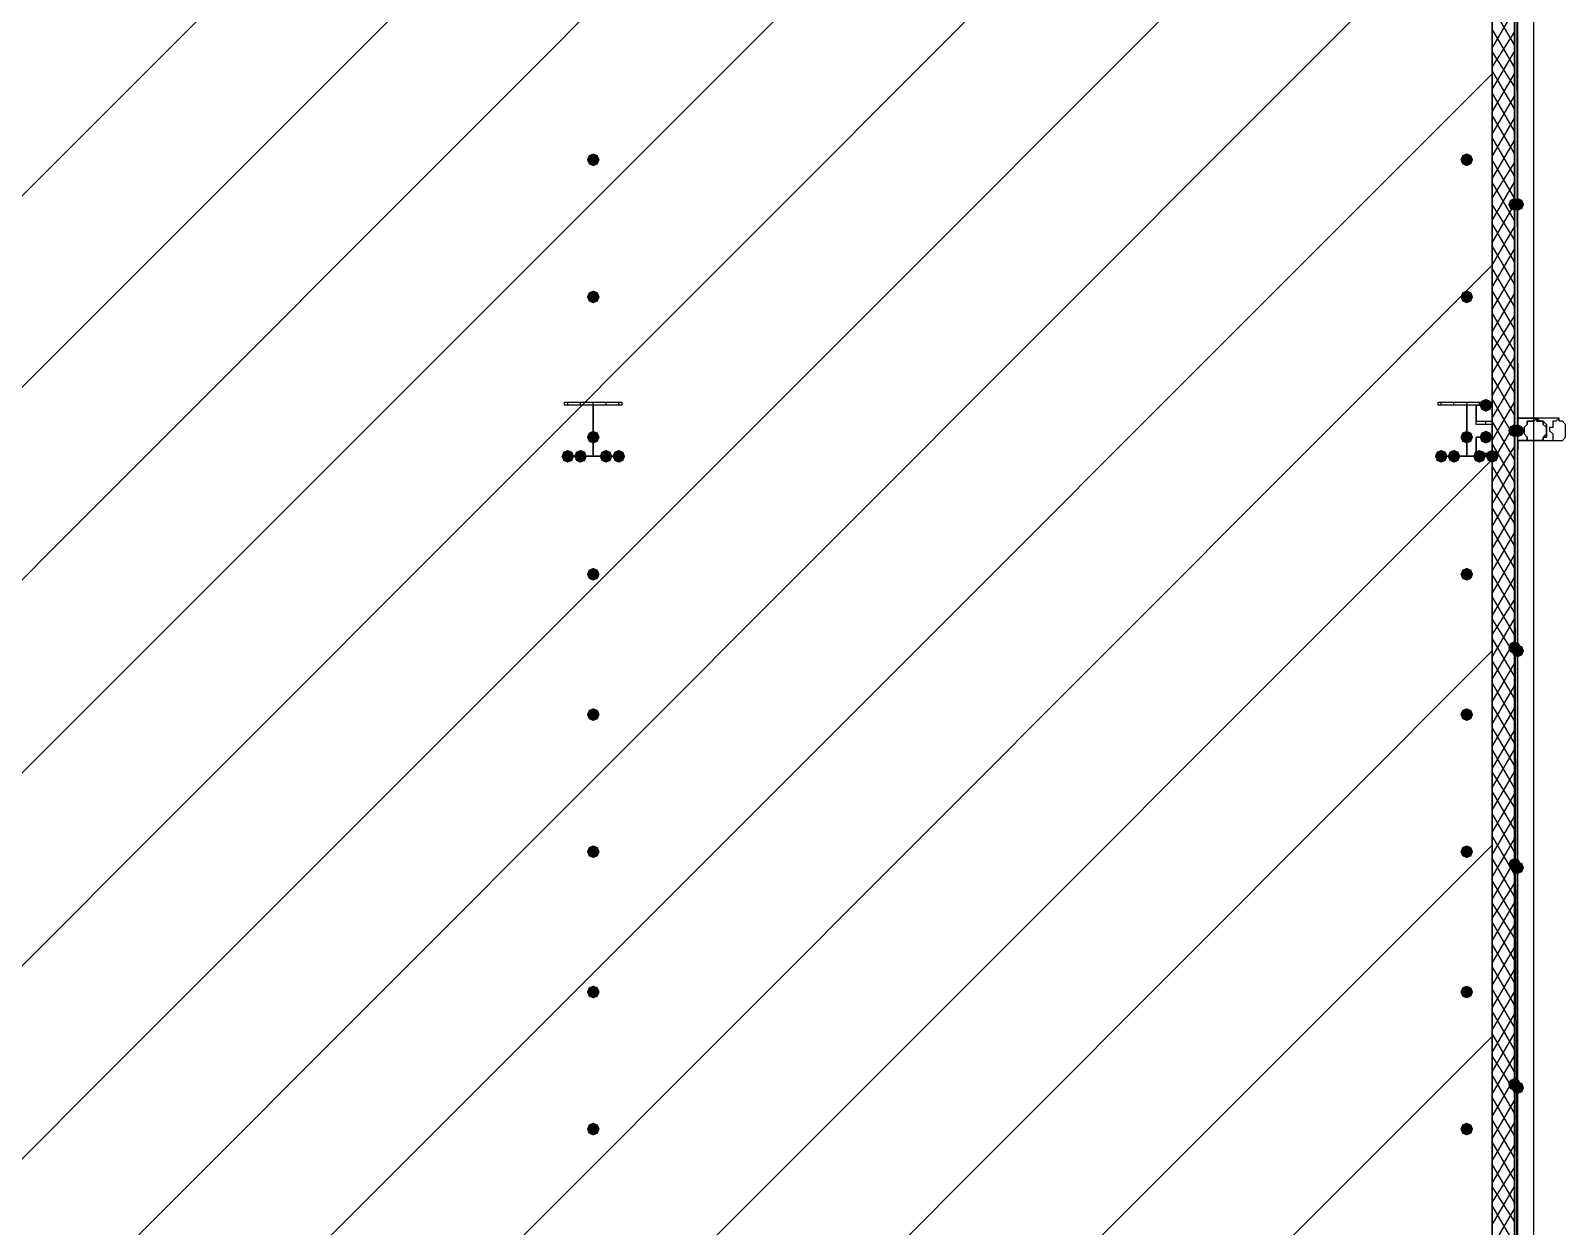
# Model space of a CAD drawing. Header units: millimetres. Extents: x 0 to 420, y 0 to 297.
# Drawn here: x 371.03 to 391.37, y 206.78 to 222.65 of the extents above; entities that cross this region are included whole.
import ezdxf

# ---------------------------------------------------------------- set-up
doc = ezdxf.new("R2010")
doc.units = ezdxf.units.MM
doc.layers.get('0').update_dxf_attribs({"linetype": 'CONTINUOUS'})

msp = doc.modelspace()

# ---------------------------------------------------------------- hatches: boundary and pattern name
at = {"true_color": 0x000007}
h = msp.add_hatch(color=0, dxfattribs=at)
h.paths.add_polyline_path([(390.779, 235.373333), (390.736667, 235.373333), (390.779, 217.339333)], flags=0)
h.paths.add_polyline_path([(390.736667, 235.373333), (390.779, 217.339333), (390.736667, 217.339333)], flags=0)
for points in [[(378.587, 220.937667), (378.562129, 220.877871), (378.502333, 220.853), (378.442538, 220.877871), (378.417667, 220.937667), (378.442537, 220.997462), (378.502333, 221.022333), (378.562129, 220.997463)], [(390.186333, 220.937667), (390.161462, 220.877871), (390.101667, 220.853), (390.041871, 220.877871), (390.017, 220.937667), (390.041871, 220.997462), (390.101667, 221.022333), (390.161462, 220.997463)], [(378.587, 219.117333), (378.562129, 219.057537), (378.502333, 219.032667), (378.442538, 219.057537), (378.417667, 219.117333), (378.442537, 219.177129), (378.502333, 219.202), (378.562129, 219.177129)], [(390.186333, 219.117333), (390.161462, 219.057537), (390.101667, 219.032667), (390.041871, 219.057537), (390.017, 219.117333), (390.041871, 219.177129), (390.101667, 219.202), (390.161462, 219.177129)], [(390.440333, 217.678), (390.415462, 217.618204), (390.355667, 217.593333), (390.295871, 217.618204), (390.271, 217.678), (390.295871, 217.737796), (390.355667, 217.762667), (390.415462, 217.737796)], [(378.587, 217.254667), (378.562129, 217.194871), (378.502333, 217.17), (378.442538, 217.194871), (378.417667, 217.254667), (378.442537, 217.314462), (378.502333, 217.339333), (378.562129, 217.314463)], [(390.186333, 217.254667), (390.161462, 217.194871), (390.101667, 217.17), (390.041871, 217.194871), (390.017, 217.254667), (390.041871, 217.314462), (390.101667, 217.339333), (390.161462, 217.314463)], [(390.440333, 217.254667), (390.415462, 217.194871), (390.355667, 217.17), (390.295871, 217.194871), (390.271, 217.254667), (390.295871, 217.314462), (390.355667, 217.339333), (390.415462, 217.314463)], [(378.248333, 217.000667), (378.223462, 216.940871), (378.163667, 216.916), (378.103871, 216.940871), (378.079, 217.000667), (378.103871, 217.060462), (378.163667, 217.085333), (378.223462, 217.060463)], [(378.417667, 217.000667), (378.392796, 216.940871), (378.333, 216.916), (378.273204, 216.940871), (378.248333, 217.000667), (378.273204, 217.060462), (378.333, 217.085333), (378.392796, 217.060463)], [(378.756333, 217.000667), (378.731462, 216.940871), (378.671667, 216.916), (378.611871, 216.940871), (378.587, 217.000667), (378.611871, 217.060462), (378.671667, 217.085333), (378.731462, 217.060463)], [(378.925667, 217.000667), (378.900796, 216.940871), (378.841, 216.916), (378.781204, 216.940871), (378.756333, 217.000667), (378.781204, 217.060462), (378.841, 217.085333), (378.900796, 217.060463)], [(389.847667, 217.000667), (389.822796, 216.940871), (389.763, 216.916), (389.703204, 216.940871), (389.678333, 217.000667), (389.703204, 217.060462), (389.763, 217.085333), (389.822796, 217.060463)], [(390.017, 217.000667), (389.992129, 216.940871), (389.932333, 216.916), (389.872538, 216.940871), (389.847667, 217.000667), (389.872537, 217.060462), (389.932333, 217.085333), (389.992129, 217.060463)], [(390.355667, 217.000667), (390.330796, 216.940871), (390.271, 216.916), (390.211204, 216.940871), (390.186333, 217.000667), (390.211204, 217.060462), (390.271, 217.085333), (390.330796, 217.060463)], [(390.525, 217.000667), (390.500129, 216.940871), (390.440333, 216.916), (390.380538, 216.940871), (390.355667, 217.000667), (390.380537, 217.060462), (390.440333, 217.085333), (390.500129, 217.060463)], [(378.587, 215.434333), (378.562129, 215.374537), (378.502333, 215.349667), (378.442538, 215.374537), (378.417667, 215.434333), (378.442537, 215.494129), (378.502333, 215.519), (378.562129, 215.494129)], [(390.186333, 215.434333), (390.161462, 215.374537), (390.101667, 215.349667), (390.041871, 215.374537), (390.017, 215.434333), (390.041871, 215.494129), (390.101667, 215.519), (390.161462, 215.494129)], [(378.587, 213.571667), (378.562129, 213.511871), (378.502333, 213.487), (378.442538, 213.511871), (378.417667, 213.571667), (378.442537, 213.631462), (378.502333, 213.656333), (378.562129, 213.631463)], [(390.186333, 213.571667), (390.161462, 213.511871), (390.101667, 213.487), (390.041871, 213.511871), (390.017, 213.571667), (390.041871, 213.631462), (390.101667, 213.656333), (390.161462, 213.631463)], [(378.587, 211.751333), (378.562129, 211.691537), (378.502333, 211.666667), (378.442538, 211.691537), (378.417667, 211.751333), (378.442537, 211.811129), (378.502333, 211.836), (378.562129, 211.811129)], [(390.186333, 211.751333), (390.161462, 211.691537), (390.101667, 211.666667), (390.041871, 211.691537), (390.017, 211.751333), (390.041871, 211.811129), (390.101667, 211.836), (390.161462, 211.811129)], [(378.587, 209.888667), (378.562129, 209.828871), (378.502333, 209.804), (378.442538, 209.828871), (378.417667, 209.888667), (378.442537, 209.948462), (378.502333, 209.973333), (378.562129, 209.948463)], [(390.186333, 209.888667), (390.161462, 209.828871), (390.101667, 209.804), (390.041871, 209.828871), (390.017, 209.888667), (390.041871, 209.948462), (390.101667, 209.973333), (390.161462, 209.948463)], [(378.587, 208.068333), (378.562129, 208.008537), (378.502333, 207.983667), (378.442538, 208.008537), (378.417667, 208.068333), (378.442537, 208.128129), (378.502333, 208.153), (378.562129, 208.128129)], [(390.186333, 208.068333), (390.161462, 208.008537), (390.101667, 207.983667), (390.041871, 208.008537), (390.017, 208.068333), (390.041871, 208.128129), (390.101667, 208.153), (390.161462, 208.128129)]]:
    msp.add_hatch(color=0, dxfattribs=at).paths.add_polyline_path(points, flags=0)
at = {"true_color": 0x0000fe}
for points in [[(390.821333, 220.345), (390.796462, 220.285204), (390.736667, 220.260333), (390.676871, 220.285204), (390.652, 220.345), (390.676871, 220.404796), (390.736667, 220.429667), (390.796462, 220.404796)], [(390.863667, 220.345), (390.838796, 220.285204), (390.779, 220.260333), (390.719204, 220.285204), (390.694333, 220.345), (390.719204, 220.404796), (390.779, 220.429667), (390.838796, 220.404796)], [(390.821333, 217.339333), (390.796462, 217.279538), (390.736667, 217.254667), (390.676871, 217.279538), (390.652, 217.339333), (390.676871, 217.399129), (390.736667, 217.424), (390.796462, 217.399129)], [(390.863667, 217.339333), (390.838796, 217.279538), (390.779, 217.254667), (390.719204, 217.279538), (390.694333, 217.339333), (390.719204, 217.399129), (390.779, 217.424), (390.838796, 217.399129)], [(390.821333, 214.460667), (390.796462, 214.400871), (390.736667, 214.376), (390.676871, 214.400871), (390.652, 214.460667), (390.676871, 214.520462), (390.736667, 214.545333), (390.796462, 214.520463)], [(390.863667, 214.418333), (390.838796, 214.358537), (390.779, 214.333667), (390.719204, 214.358537), (390.694333, 214.418333), (390.719204, 214.478129), (390.779, 214.503), (390.838796, 214.478129)], [(390.821333, 211.582), (390.796462, 211.522204), (390.736667, 211.497333), (390.676871, 211.522204), (390.652, 211.582), (390.676871, 211.641796), (390.736667, 211.666667), (390.796462, 211.641796)], [(390.863667, 211.539667), (390.838796, 211.479871), (390.779, 211.455), (390.719204, 211.479871), (390.694333, 211.539667), (390.719204, 211.599462), (390.779, 211.624333), (390.838796, 211.599463)], [(390.821333, 208.661), (390.796462, 208.601204), (390.736667, 208.576333), (390.676871, 208.601204), (390.652, 208.661), (390.676871, 208.720796), (390.736667, 208.745667), (390.796462, 208.720796)], [(390.863667, 208.618667), (390.838796, 208.558871), (390.779, 208.534), (390.719204, 208.558871), (390.694333, 208.618667), (390.719204, 208.678462), (390.779, 208.703333), (390.838796, 208.678463)]]:
    msp.add_hatch(color=0, dxfattribs=at).paths.add_polyline_path(points, flags=0)
at = {"true_color": 0x000007}
h = msp.add_hatch(color=0, dxfattribs=at)
h.paths.add_polyline_path([(390.779, 217.339333), (390.736667, 217.339333), (390.779, 199.940333)], flags=0)
h.paths.add_polyline_path([(390.736667, 217.339333), (390.779, 199.940333), (390.736667, 199.940333)], flags=0)

# ---------------------------------------------------------------- linework, layer by layer
at = {"color": 0, "true_color": 0x000007}
for points in [[(105.156, 117.940667), (390.990667, 117.940667), (390.990667, 235.627333), (105.156, 235.627333)], [(390.779, 235.373333), (390.736667, 235.373333), (390.779, 217.339333)], [(390.736667, 235.373333), (390.779, 217.339333), (390.736667, 217.339333)], [(361.272667, 235.077), (361.272667, 200.617667), (390.440333, 200.617667), (390.440333, 229.023333), (373.634, 229.023333), (373.634, 235.077)], [(378.883333, 217.000667), (378.121333, 217.000667), (378.502333, 217.000667), (378.502333, 217.678), (378.121333, 217.678), (378.121333, 217.720333), (378.883333, 217.720333), (378.883333, 217.678), (378.502333, 217.678), (378.502333, 217.000667)], [(390.440333, 217.000667), (389.720667, 217.000667), (390.101667, 217.000667), (390.101667, 217.678), (389.720667, 217.678), (389.720667, 217.720333), (390.440333, 217.720333), (390.440333, 217.678), (390.101667, 217.678), (390.101667, 217.000667)], [(390.440333, 217.424), (390.228667, 217.424), (390.228667, 217.678), (390.440333, 217.678)], [(390.440333, 217.466333), (390.440333, 217.678), (390.228667, 217.678), (390.228667, 217.466333)], [(390.779, 217.085333), (390.779, 217.212333), (391.033, 217.212333), (391.075333, 217.212333), (391.117667, 217.212333), (391.117667, 217.254667), (391.16, 217.254667), (391.16, 217.297), (391.16, 217.339333), (391.16, 217.381667), (391.16, 217.424), (391.117667, 217.466333), (391.075333, 217.466333), (391.033, 217.508667), (390.779, 217.508667), (390.779, 217.593333), (390.779, 217.508667), (391.033, 217.508667), (391.033, 217.466333), (391.075333, 217.466333), (391.117667, 217.466333), (391.117667, 217.424), (391.16, 217.381667), (391.16, 217.339333), (391.16, 217.297), (391.117667, 217.254667), (391.117667, 217.212333), (391.075333, 217.212333), (391.033, 217.212333), (390.779, 217.212333), (390.779, 217.085333), (390.779, 217.212333), (391.033, 217.212333), (391.075333, 217.212333), (391.117667, 217.212333), (391.117667, 217.254667), (391.16, 217.254667), (391.16, 217.297), (391.16, 217.339333), (391.16, 217.381667), (391.16, 217.424), (391.117667, 217.466333), (391.075333, 217.466333), (391.033, 217.508667), (390.779, 217.508667), (390.779, 217.593333), (390.779, 217.508667), (391.033, 217.508667), (391.033, 217.466333), (391.075333, 217.466333), (391.117667, 217.466333), (391.117667, 217.424), (391.16, 217.381667), (391.16, 217.339333), (391.16, 217.297), (391.117667, 217.254667), (391.117667, 217.212333), (391.075333, 217.212333), (391.033, 217.212333), (390.779, 217.212333), (390.779, 217.085333), (390.779, 217.212333), (391.033, 217.212333), (391.075333, 217.212333), (391.117667, 217.212333), (391.117667, 217.254667), (391.16, 217.297), (391.16, 217.339333), (391.16, 217.381667), (391.117667, 217.424), (391.117667, 217.466333), (391.075333, 217.466333), (391.033, 217.466333), (391.033, 217.508667), (390.779, 217.508667), (390.779, 217.593333), (390.779, 217.508667), (391.033, 217.508667), (391.075333, 217.466333), (391.117667, 217.466333), (391.16, 217.424), (391.16, 217.381667), (391.16, 217.339333), (391.16, 217.297), (391.16, 217.254667), (391.117667, 217.254667), (391.117667, 217.212333), (391.075333, 217.212333), (391.033, 217.212333), (390.779, 217.212333)], [(391.033, 217.212333), (390.990667, 217.212333), (390.948333, 217.212333), (390.906, 217.212333), (390.906, 217.254667), (390.863667, 217.297), (390.863667, 217.339333), (390.863667, 217.381667), (390.906, 217.424), (390.906, 217.466333), (390.948333, 217.466333), (390.990667, 217.466333), (391.033, 217.508667), (391.033, 217.466333), (391.075333, 217.466333), (391.117667, 217.466333), (391.117667, 217.424), (391.16, 217.381667), (391.16, 217.339333), (391.16, 217.297), (391.117667, 217.254667), (391.117667, 217.212333), (391.075333, 217.212333), (391.033, 217.212333), (391.075333, 217.212333), (391.117667, 217.212333), (391.117667, 217.254667), (391.16, 217.297), (391.16, 217.339333), (391.16, 217.381667), (391.117667, 217.424), (391.117667, 217.466333), (391.075333, 217.466333), (391.033, 217.466333), (391.033, 217.508667), (390.990667, 217.466333), (390.948333, 217.466333), (390.906, 217.466333), (390.906, 217.424), (390.863667, 217.381667), (390.863667, 217.339333), (390.863667, 217.297), (390.906, 217.254667), (390.906, 217.212333), (390.948333, 217.212333), (390.990667, 217.212333)], [(391.033, 217.508667), (390.990667, 217.466333), (390.948333, 217.466333), (390.906, 217.466333), (390.906, 217.424), (390.863667, 217.381667), (390.863667, 217.339333), (390.863667, 217.297), (390.906, 217.254667), (390.906, 217.212333), (390.948333, 217.212333), (390.990667, 217.212333), (391.033, 217.212333), (391.075333, 217.212333), (391.117667, 217.212333), (391.117667, 217.254667), (391.16, 217.297), (391.16, 217.339333), (391.16, 217.381667), (391.117667, 217.424), (391.117667, 217.466333), (391.075333, 217.466333), (391.033, 217.466333)], [(391.329333, 217.212333), (391.371667, 217.212333), (391.414, 217.254667), (391.414, 217.297), (391.414, 217.339333), (391.414, 217.381667), (391.414, 217.424), (391.371667, 217.466333), (391.329333, 217.466333), (391.329333, 217.508667), (391.287, 217.466333), (391.244667, 217.466333), (391.244667, 217.424), (391.244667, 217.381667), (391.202333, 217.381667), (391.202333, 217.339333), (391.244667, 217.297), (391.244667, 217.254667), (391.244667, 217.212333), (391.287, 217.212333)], [(390.440333, 217.000667), (390.228667, 217.000667), (390.228667, 217.254667), (390.440333, 217.254667)], [(390.440333, 217.043), (390.440333, 217.254667), (390.228667, 217.254667), (390.228667, 217.043)], [(390.779, 217.339333), (390.736667, 217.339333), (390.779, 199.940333)], [(390.736667, 217.339333), (390.779, 199.940333), (390.736667, 199.940333)], [(390.736667, 217.339333), (390.736667, 199.940333), (390.779, 199.940333), (390.779, 217.339333)], [(390.736667, 217.339333), (390.736667, 199.940333), (390.779, 199.940333), (390.779, 217.339333)]]:
    msp.add_lwpolyline(points, close=True, dxfattribs=at)
for points in [[(390.736667, 217.339333), (390.736667, 235.373333), (390.779, 217.339333), (390.779, 235.373333)], [(390.736667, 235.373333), (390.736667, 217.339333), (390.779, 217.339333)], [(390.736667, 235.373333), (390.736667, 217.339333), (390.779, 217.339333)], [(390.736667, 180.086), (390.736667, 235.373333)], [(390.779, 217.339333), (390.779, 235.373333)], [(390.779, 217.339333), (390.779, 235.373333)], [(390.440333, 229.023333), (390.440333, 200.617667)], [(390.736667, 222.461667), (390.440333, 222.969667)], [(390.440333, 222.419333), (390.736667, 222.927333)], [(390.736667, 222.165333), (390.440333, 222.673333)], [(390.440333, 222.165333), (390.736667, 222.631)], [(390.440333, 221.869), (390.736667, 222.377)], [(390.736667, 221.911333), (390.440333, 222.377)], [(390.736667, 221.615), (390.440333, 222.123)], [(390.440333, 221.572667), (390.736667, 222.080667)], [(390.736667, 221.318667), (390.440333, 221.826667)], [(390.440333, 221.276333), (390.736667, 221.784333)], [(390.736667, 221.022333), (390.440333, 221.530333)], [(390.440333, 220.98), (390.736667, 221.488)], [(390.736667, 220.726), (390.440333, 221.234)], [(390.440333, 220.683667), (390.736667, 221.191667)], [(390.736667, 220.429667), (390.440333, 220.937667)], [(390.440333, 220.429667), (390.736667, 220.895333)], [(390.440333, 220.133333), (390.736667, 220.641333)], [(390.736667, 220.133333), (390.440333, 220.641333)], [(390.440333, 219.837), (390.736667, 220.345)], [(390.736667, 219.879333), (390.440333, 220.345)], [(390.736667, 219.583), (390.440333, 220.091)], [(390.440333, 219.540667), (390.736667, 220.048667)], [(390.736667, 219.286667), (390.440333, 219.794667)], [(390.440333, 219.244333), (390.736667, 219.752333)], [(390.736667, 218.990333), (390.440333, 219.498333)], [(390.440333, 218.948), (390.736667, 219.456)], [(390.736667, 218.694), (390.440333, 219.202)], [(390.440333, 218.651667), (390.736667, 219.159667)], [(390.736667, 218.397667), (390.440333, 218.905667)], [(390.440333, 218.397667), (390.736667, 218.863333)], [(390.440333, 218.101333), (390.736667, 218.609333)], [(390.736667, 218.143667), (390.440333, 218.609333)], [(390.736667, 217.847333), (390.440333, 218.355333)], [(390.440333, 217.805), (390.736667, 218.313)], [(390.736667, 217.551), (390.440333, 218.059)], [(390.440333, 217.508667), (390.736667, 218.016667)], [(378.163667, 217.678), (378.163667, 217.720333)], [(378.333, 217.678), (378.333, 217.720333)], [(378.502333, 217.000667), (378.502333, 217.720333)], [(378.671667, 217.678), (378.671667, 217.720333)], [(378.841, 217.678), (378.841, 217.720333)], [(389.763, 217.678), (389.763, 217.720333)], [(389.932333, 217.678), (389.932333, 217.720333)], [(390.101667, 217.000667), (390.101667, 217.720333)], [(390.271, 217.678), (390.271, 217.720333)], [(390.736667, 217.254667), (390.440333, 217.762667)], [(390.440333, 217.678), (390.440333, 217.720333)], [(390.440333, 217.212333), (390.736667, 217.720333)], [(390.355667, 217.424), (390.355667, 217.466333)], [(390.736667, 216.958333), (390.440333, 217.466333)], [(391.329333, 217.508667), (391.033, 217.508667)], [(390.440333, 216.916), (390.736667, 217.424)], [(390.736667, 199.940333), (390.736667, 217.339333), (390.779, 199.940333), (390.779, 217.339333)], [(390.355667, 217.000667), (390.355667, 217.043)], [(390.736667, 216.662), (390.440333, 217.17)], [(390.440333, 216.662), (390.736667, 217.127667)], [(391.033, 217.212333), (391.329333, 217.212333)], [(390.440333, 216.365667), (390.736667, 216.873667)], [(390.736667, 216.365667), (390.440333, 216.873667)], [(390.440333, 216.069333), (390.736667, 216.577333)], [(390.736667, 216.111667), (390.440333, 216.577333)], [(390.736667, 215.815333), (390.440333, 216.323333)], [(390.440333, 215.773), (390.736667, 216.281)], [(390.736667, 215.519), (390.440333, 216.027)], [(390.440333, 215.476667), (390.736667, 215.984667)], [(390.736667, 215.222667), (390.440333, 215.730667)], [(390.440333, 215.180333), (390.736667, 215.688333)], [(390.736667, 214.926333), (390.440333, 215.434333)], [(390.440333, 214.884), (390.736667, 215.392)], [(390.736667, 214.63), (390.440333, 215.138)], [(390.440333, 214.63), (390.736667, 215.095667)], [(390.440333, 214.333667), (390.736667, 214.841667)], [(390.736667, 214.376), (390.440333, 214.841667)], [(390.736667, 214.079667), (390.440333, 214.587667)], [(390.440333, 214.037333), (390.736667, 214.545333)], [(390.736667, 213.783333), (390.440333, 214.291333)], [(390.440333, 213.741), (390.736667, 214.249)], [(390.736667, 213.487), (390.440333, 213.995)], [(390.440333, 213.444667), (390.736667, 213.952667)], [(390.736667, 213.190667), (390.440333, 213.698667)], [(390.440333, 213.148333), (390.736667, 213.656333)], [(390.736667, 212.894333), (390.440333, 213.402333)], [(390.440333, 212.852), (390.736667, 213.36)], [(390.440333, 212.598), (390.736667, 213.106)], [(390.736667, 212.598), (390.440333, 213.106)], [(390.440333, 212.301667), (390.736667, 212.809667)], [(390.736667, 212.344), (390.440333, 212.809667)], [(390.736667, 212.047667), (390.440333, 212.555667)], [(390.440333, 212.005333), (390.736667, 212.513333)], [(390.736667, 211.751333), (390.440333, 212.259333)], [(390.440333, 211.709), (390.736667, 212.217)], [(390.736667, 211.455), (390.440333, 211.963)], [(390.440333, 211.412667), (390.736667, 211.920667)], [(390.736667, 211.158667), (390.440333, 211.666667)], [(390.440333, 211.116333), (390.736667, 211.624333)], [(390.736667, 210.862333), (390.440333, 211.370333)], [(390.440333, 210.862333), (390.736667, 211.328)], [(390.440333, 210.566), (390.736667, 211.074)], [(390.736667, 210.608333), (390.440333, 211.074)], [(390.736667, 210.312), (390.440333, 210.82)], [(390.440333, 210.269667), (390.736667, 210.777667)], [(390.736667, 210.015667), (390.440333, 210.523667)], [(390.440333, 209.973333), (390.736667, 210.481333)], [(390.736667, 209.719333), (390.440333, 210.227333)], [(390.440333, 209.677), (390.736667, 210.185)], [(390.736667, 209.423), (390.440333, 209.931)], [(390.440333, 209.380667), (390.736667, 209.888667)], [(390.736667, 209.126667), (390.440333, 209.634667)], [(390.440333, 209.084333), (390.736667, 209.592333)], [(390.440333, 208.830333), (390.736667, 209.338333)], [(390.736667, 208.830333), (390.440333, 209.338333)], [(390.440333, 208.534), (390.736667, 209.042)], [(390.736667, 208.576333), (390.440333, 209.042)], [(390.736667, 208.28), (390.440333, 208.788)], [(390.440333, 208.237667), (390.736667, 208.745667)], [(390.736667, 207.983667), (390.440333, 208.491667)], [(390.440333, 207.941333), (390.736667, 208.449333)], [(390.736667, 207.687333), (390.440333, 208.195333)], [(390.440333, 207.645), (390.736667, 208.153)], [(390.736667, 207.391), (390.440333, 207.899)], [(390.440333, 207.348667), (390.736667, 207.856667)], [(390.736667, 207.094667), (390.440333, 207.602667)], [(390.440333, 207.094667), (390.736667, 207.560333)], [(390.440333, 206.798333), (390.736667, 207.306333)], [(390.736667, 206.840667), (390.440333, 207.306333)], [(390.736667, 206.544333), (390.440333, 207.052333)], [(390.440333, 206.502), (390.736667, 207.01)]]:
    msp.add_lwpolyline(points, dxfattribs=at)
at = {"color": 0, "true_color": 0x000006}
for points in [[(339.598, 189.145333), (385.529667, 235.076999)], [(342.138, 189.145333), (388.069667, 235.076999)], [(344.720334, 189.145333), (390.440333, 234.907666)], [(347.260334, 189.145333), (390.440333, 232.325332)], [(349.842667, 189.145333), (390.440333, 229.785332)], [(352.382667, 189.145333), (390.440333, 227.202999)], [(354.965, 189.145333), (390.440333, 224.662999)], [(357.505, 189.145333), (390.440333, 222.080666)], [(360.087334, 189.145333), (390.440333, 219.540666)], [(362.627334, 189.145333), (390.440333, 216.958332)], [(365.209667, 189.145333), (390.440333, 214.418332)], [(379.222, 200.617666), (390.440333, 211.835999)], [(381.762, 200.617666), (390.440333, 209.295999)]]:
    msp.add_lwpolyline(points, dxfattribs=at)

doc.saveas('drawing.dxf')
